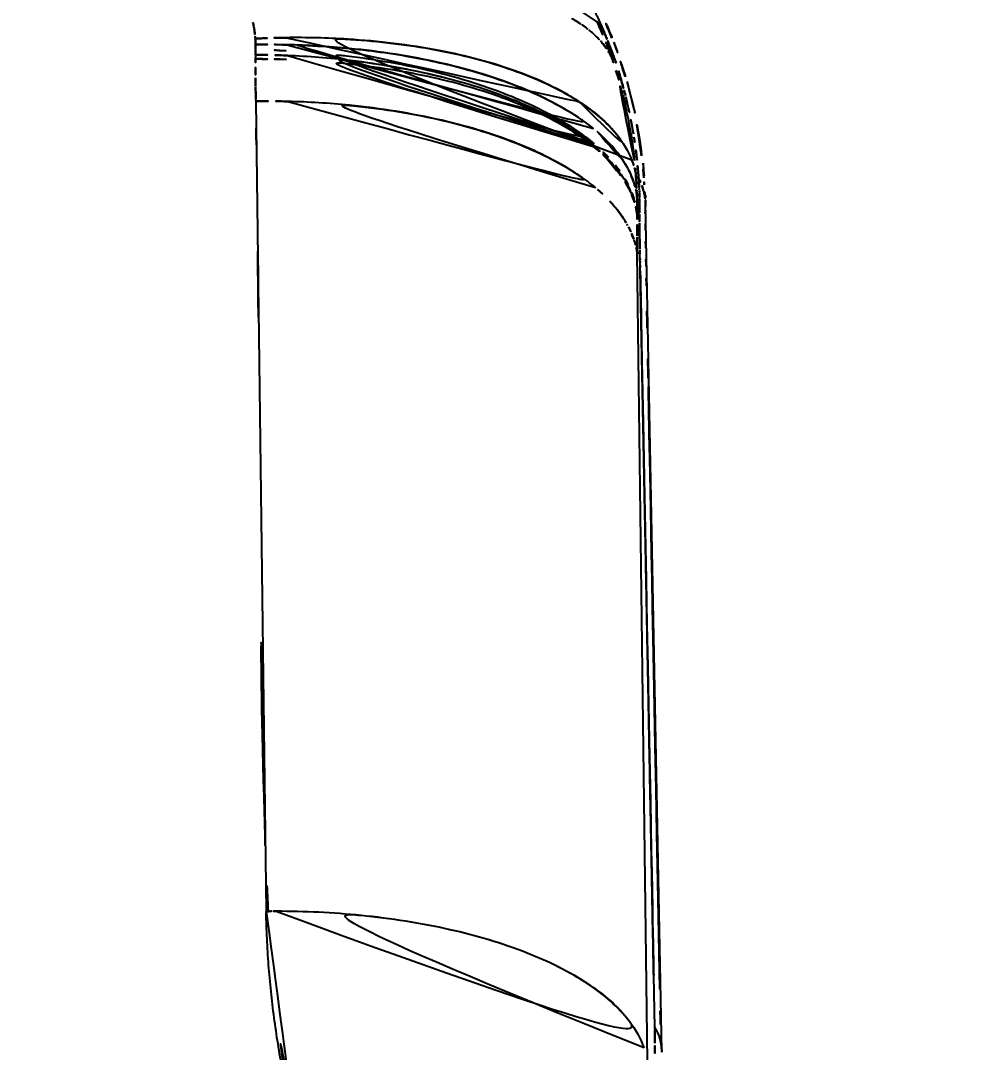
# Model space of a CAD drawing. Extents: x 16296660632 to 16296668616, y -37409619871 to -37409616241.
# Drawn here: x 16296666332.76 to 16296666352.99, y -37409617582.79 to -37409617561.21 of the extents above; entities that cross this region are included whole.
import ezdxf

# ---------------------------------------------------------------- set-up
doc = ezdxf.new("R2010")
doc.units = 0
doc.header["$LTSCALE"] = 10
doc.header["$MEASUREMENT"] = 0
doc.header["$PDMODE"] = 3
doc.header["$PDSIZE"] = -10
doc.layers.get('0').update_dxf_attribs({"linetype": 'CONTINUOUS'})
doc.layers.get('DEFPOINTS').update_dxf_attribs({"linetype": 'CONTINUOUS'})
doc.styles.get("Standard").update_dxf_attribs({"font": 'SYMBOL'})
doc.dimstyles.new('100hyun', dxfattribs={"dimtxt": 30, "dimasz": 20, "dimexe": 2, "dimexo": 10, "dimgap": 10, "dimtad": 1, "dimdec": 0, "dimrnd": 5, "dimtxsty": 'Standard', "dimcen": 2.5, "dimclrd": 5, "dimclre": 5, "dimadec": 0, "dimazin": 0, "dimtfac": 1, "dimtdec": 0, "dimtmove": 0, "dimatfit": 3, "dimfxl": 1.25, "dimlwd": 15, "dimlwe": 15, "dimarcsym": 0})

# ---------------------------------------------------------------- blocks, each defined once
blk = doc.blocks.new('*D15')
at = {"color": 5, "lineweight": 15, "transparency": 16777216}
for p, q in [((16296666322.53291, -37409617342.59803), (16296666754.99883, -37409617342.59803)), ((16296666752.99883, -37409617362.59803), (16296666752.99883, -37409618127.84608)), ((16296666742.99883, -37409618147.84608), (16296666750.99883, -37409618147.84608))]:
    blk.add_line(p, q, dxfattribs=at)
at = {"color": 5, "transparency": 16777216}
for points in [[(16296666749.6655, -37409617362.59803), (16296666756.33216, -37409617362.59803), (16296666752.99883, -37409617342.59803)], [(16296666749.6655, -37409618127.84608), (16296666756.33216, -37409618127.84608), (16296666752.99883, -37409618147.84608)]]:
    blk.add_solid(points, dxfattribs=at)
at = {"layer": 'DEFPOINTS', "color": 0, "transparency": 16777216}
for p in [(16296666312.53291, -37409617342.59803), (16296666752.99883, -37409618147.84608), (16296666752.99883, -37409618147.84608)]:
    blk.add_point(p, dxfattribs=at)
at = {"color": 0, "lineweight": 0, "transparency": 16777216, "insert": (16296666723.12759, -37409617745.22206), "char_height": 30, "attachment_point": 5, "rotation": 90}
blk.add_mtext('{\\f나눔고딕|b0|i0|c129|p50;805 이상}', dxfattribs=at)

msp = doc.modelspace()

# ---------------------------------------------------------------- linework, layer by layer
at = {"linetype": 'Continuous'}
for p, q in [((16296666337.675329, -37409617561.922569), (16296666337.675711, -37409617562.010658)), ((16296666337.68293, -37409617562.893677), (16296666337.8997, -37409617579.844719)), ((16296666345.686609, -37409617564.398987), (16296666345.633829, -37409617564.403412)), ((16296666345.659149, -37409617564.856697), (16296666345.712099, -37409617564.854446)), ((16296666346.179029, -37409617582.772987), (16296666345.84124, -37409617565.06395)), ((16296666345.711161, -37409617565.256958), (16296666345.66473, -37409617565.259583)), ((16296666345.666121, -37409617565.229607), (16296666345.711849, -37409617565.229263)), ((16296666345.721041, -37409617566.071709), (16296666345.666161, -37409617566.073807)), ((16296666345.881081, -37409617582.994118), (16296666345.666161, -37409617566.073807)), ((16296666346.03019, -37409617582.273323), (16296666345.721041, -37409617566.071709))]:
    msp.add_line(p, q, dxfattribs=at)
for points, start_tangent, end_tangent in [([(16296666344.89954, -37409617561.282898), (16296666344.89175, -37409617561.265556), (16296666344.8668, -37409617561.210632), (16296666344.839109, -37409617561.150703), (16296666344.808241, -37409617561.085083), (16296666344.77368, -37409617561.013039), (16296666344.734871, -37409617560.933853), (16296666344.69125, -37409617560.846947), (16296666344.642281, -37409617560.751801), (16296666344.587339, -37409617560.647942), (16296666344.525801, -37409617560.534981), (16296666344.45693, -37409617560.412514), (16296666344.379841, -37409617560.280006), (16296666344.29353, -37409617560.13694), (16296666344.197029, -37409617559.983063), (16296666344.0888, -37409617559.817482), (16296666343.968019, -37409617559.640671), (16296666343.833851, -37409617559.453201), (16296666343.68532, -37409617559.255653), (16296666343.521379, -37409617559.048653), (16296666343.340969, -37409617558.832977), (16296666343.142879, -37409617558.609497), (16296666342.92466, -37409617558.377937), (16296666342.68339, -37409617558.138107), (16296666342.41456, -37409617557.889076), (16296666342.11265, -37409617557.630089), (16296666341.771561, -37409617557.361366), (16296666341.38448, -37409617557.084244), (16296666340.944229, -37409617556.80143), (16296666340.44401, -37409617556.517731), (16296666339.87738, -37409617556.240013), (16296666339.24003, -37409617555.977814), (16296666338.523251, -37409617555.740921), (16296666337.720659, -37409617555.543442), (16296666336.827999, -37409617555.403778), (16296666335.84304, -37409617555.344353)], (-0.409077236, 0.912499762), (-0.999942904, 0.010685877)), ([(16296666344.432791, -37409617561.246208), (16296666344.08704, -37409617561.05938)], (-0.844241308, 0.535963257), (-0.909357099, 0.416016426)), ([(16296666345.136089, -37409617561.572647), (16296666344.79064, -37409617560.79509)], (-0.366543293, 0.930400996), (-0.444687092, 0.895685989)), ([(16296666337.62344, -37409617561.250397), (16296666337.635241, -37409617561.302513), (16296666337.641331, -37409617561.332626)], (0.23488911, -0.972022174), (0.19023723, -0.981738151)), ([(16296666337.639879, -37409617561.324493), (16296666337.62355, -37409617561.250366)], (-0.194311933, 0.980939791), (-0.235719767, 0.97182107)), ([(16296666337.641331, -37409617561.332626), (16296666337.65493, -37409617561.41198)], (0.19023723, -0.981738151), (0.147675021, -0.989035939)), ([(16296666337.654921, -37409617561.411987), (16296666337.654051, -37409617561.406113), (16296666337.639879, -37409617561.324493)], (-0.144287282, 0.989535841), (-0.194311933, 0.980939791)), ([(16296666337.65493, -37409617561.41198), (16296666337.65922, -37409617561.442352), (16296666337.67264, -37409617561.584396)], (0.147675021, -0.989035939), (0.056465525, -0.99840455)), ([(16296666344.431681, -37409617561.2453), (16296666344.55995, -37409617561.332138)], (0.844510238, -0.535539408), (0.810436639, -0.5858263)), ([(16296666344.55986, -37409617561.33226), (16296666344.432791, -37409617561.246208)], (-0.810533832, 0.585691819), (-0.844241308, 0.535963258)), ([(16296666344.55995, -37409617561.332138), (16296666344.71888, -37409617561.45787)], (0.810436639, -0.5858263), (0.755268427, -0.655415596)), ([(16296666344.718809, -37409617561.457947), (16296666344.55986, -37409617561.33226)], (-0.755438586, 0.655219462), (-0.810533832, 0.585691819)), ([(16296666344.817841, -37409617561.216049), (16296666345.12221, -37409617561.963623)], (0.414054018, -0.910252311), (0.339359053, -0.940656916)), ([(16296666344.882429, -37409617561.245049), (16296666345.166861, -37409617561.936592)], (0.414937718, -0.909849818), (0.344959579, -0.938617541)), ([(16296666345.03517, -37409617561.59993), (16296666345.02787, -37409617561.582069), (16296666345.00989, -37409617561.53849), (16296666344.99206, -37409617561.495842), (16296666344.97368, -37409617561.452454), (16296666344.954691, -37409617561.408211), (16296666344.93512, -37409617561.363213), (16296666344.9144, -37409617561.316193), (16296666344.89954, -37409617561.282898)], (-0.377329757, 0.926078968), (-0.409077236, 0.912499762)), ([(16296666345.03507, -37409617561.316818), (16296666345.10965, -37409617561.495628)], (0.393816702, -0.919188993), (0.375953555, -0.926638508)), ([(16296666337.66452, -37409617561.48925), (16296666337.654921, -37409617561.411987)], (-0.103462212, 0.994633385), (-0.144287282, 0.989535841)), ([(16296666337.67168, -37409617561.573807), (16296666337.66452, -37409617561.48925)], (-0.066592821, 0.997780234), (-0.103462212, 0.994633385)), ([(16296666337.67264, -37409617561.584396), (16296666338.317011, -37409617561.565331)], (0.998890594, 0.047091202), (0.999928937, 0.011921469)), ([(16296666337.67264, -37409617561.584396), (16296666337.674789, -37409617561.626266), (16296666337.676069, -37409617561.659477)], (0.058085658, -0.998311603), (0.03336457, -0.999443248)), ([(16296666337.67609, -37409617561.659477), (16296666337.67168, -37409617561.573807)], (-0.037497052, 0.999296738), (-0.066592821, 0.997780234)), ([(16296666338.310471, -37409617561.565407), (16296666337.67264, -37409617561.584396)], (-0.999924589, -0.012280729), (-0.998890594, -0.047091199)), ([(16296666338.317011, -37409617561.565331), (16296666339.60733, -37409617561.596916), (16296666341.517851, -37409617561.833328), (16296666343.18276, -37409617562.286148), (16296666344.44157, -37409617562.899147), (16296666344.47039, -37409617562.917892)], (0.999928937, 0.011921469), (0.836292206, -0.548284001)), ([(16296666345.55352, -37409617564.128906), (16296666345.23678, -37409617563.591278), (16296666344.334101, -37409617562.831459), (16296666342.97978, -37409617562.214256), (16296666341.3356, -37409617561.799599), (16296666339.55249, -37409617561.593628), (16296666338.310471, -37409617561.565407)], (-0.364442239, 0.931225995), (-0.999924589, -0.012280729)), ([(16296666344.71888, -37409617561.45787), (16296666344.81605, -37409617561.547821)], (0.755268427, -0.655415596), (0.710929835, -0.703262945)), ([(16296666344.816, -37409617561.547867), (16296666344.718809, -37409617561.457947)], (-0.711119954, 0.703070701), (-0.755438586, 0.655219462)), ([(16296666344.81605, -37409617561.547821), (16296666344.951229, -37409617561.697067)], (0.710929834, -0.703262945), (0.627437561, -0.778666878)), ([(16296666344.950251, -37409617561.695892), (16296666344.816, -37409617561.547867)], (-0.628314204, 0.777959678), (-0.711119955, 0.703070701)), ([(16296666345.12359, -37409617561.96312), (16296666344.811939, -37409617561.200417)], (-0.339431137, 0.940630907), (-0.416145144, 0.909298202)), ([(16296666345.16494, -37409617561.937286), (16296666345.16087, -37409617561.926163), (16296666345.15332, -37409617561.905403), (16296666345.1443, -37409617561.880791), (16296666345.13368, -37409617561.85215), (16296666345.12137, -37409617561.819351), (16296666345.1073, -37409617561.782372), (16296666345.09095, -37409617561.739983), (16296666345.07188, -37409617561.691368), (16296666345.05064, -37409617561.63813), (16296666345.03517, -37409617561.59993)], (-0.337642014, 0.941274599), (-0.377329757, 0.926078968)), ([(16296666345.10965, -37409617561.495628), (16296666345.17502, -37409617561.660973)], (0.375953555, -0.926638508), (0.359426135, -0.933173539)), ([(16296666337.675329, -37409617561.922569), (16296666337.677629, -37409617561.710716)], (0.045348871, 0.998971211), (-0.022319639, 0.999750886)), ([(16296666337.677259, -37409617561.817291), (16296666337.67664, -37409617561.852341), (16296666337.67602, -37409617561.887444), (16296666337.675329, -37409617561.922562)], (-0.017631991, -0.999844544), (-0.020799562, -0.999783666)), ([(16296666337.676189, -37409617561.663017), (16296666337.676359, -37409617561.668373), (16296666337.67737, -37409617561.710732)], (0.032222718, -0.999480713), (0.01706843, -0.999854324)), ([(16296666337.677629, -37409617561.710716), (16296666337.67609, -37409617561.659477)], (-0.022319639, 0.999750886), (-0.037497051, 0.999296738)), ([(16296666337.67733, -37409617561.710732), (16296666337.67766, -37409617561.737381), (16296666337.67775, -37409617561.764023), (16296666337.677679, -37409617561.777344), (16296666337.677549, -37409617561.790657), (16296666337.67737, -37409617561.803978), (16296666337.677151, -37409617561.817299)], (0.017065826, -0.999854368), (-0.017446557, -0.999847797)), ([(16296666337.67737, -37409617561.710732), (16296666338.329479, -37409617561.713257)], (0.999904355, 0.013830409), (0.999764087, -0.021720275)), ([(16296666338.316191, -37409617561.837509), (16296666337.677259, -37409617561.817291)], (-0.998795577, 0.04906522), (-0.999897874, 0.01429131)), ([(16296666338.32361, -37409617561.713181), (16296666337.67737, -37409617561.710732)], (-0.999769142, 0.021486332), (-0.999904355, -0.013830449)), ([(16296666338.329479, -37409617561.713257), (16296666339.63522, -37409617561.78965), (16296666341.567101, -37409617562.096687), (16296666343.247061, -37409617562.617264), (16296666344.506981, -37409617563.286903), (16296666344.82345, -37409617563.529053)], (0.999764087, -0.021720275), (0.76327898, -0.646069035)), ([(16296666344.751511, -37409617563.471024), (16296666344.060419, -37409617563.007004), (16296666343.145451, -37409617562.576477), (16296666342.07052, -37409617562.22258), (16296666340.82683, -37409617561.948647), (16296666339.3855, -37409617561.767487), (16296666338.57201, -37409617561.720222), (16296666338.329479, -37409617561.71331)], (-0.776070984, 0.630645564), (-0.999762141, 0.021809651)), ([(16296666344.951229, -37409617561.697067), (16296666345.1236, -37409617561.963112)], (0.627437561, -0.778666878), (0.447384671, -0.894341633)), ([(16296666345.12359, -37409617561.96312), (16296666344.950251, -37409617561.695892)], (-0.447277071, 0.89439545), (-0.628314204, 0.777959678)), ([(16296666345.17502, -37409617561.660973), (16296666345.37352, -37409617562.226334)], (0.359426135, -0.933173539), (0.302789109, -0.953057582)), ([(16296666345.413521, -37409617562.376373), (16296666345.136089, -37409617561.572647)], (-0.285325448, 0.958430691), (-0.366543293, 0.930400996)), ([(16296666337.675329, -37409617561.922562), (16296666338.344339, -37409617561.938461)], (0.999985128, -0.00545385), (0.999109573, -0.04219077)), ([(16296666337.67593, -37409617562.010658), (16296666337.675329, -37409617561.922569)], (-0.006516167, 0.99997877), (-0.007190497, 0.999974148)), ([(16296666337.675711, -37409617562.010658), (16296666338.33835, -37409617562.020218)], (0.999993704, 0.003548596), (0.999470197, -0.032547265)), ([(16296666337.675711, -37409617562.010658), (16296666337.67671, -37409617562.207542)], (0.004379622, -0.999990409), (0.005833845, -0.999982983)), ([(16296666338.32407, -37409617562.019768), (16296666337.675711, -37409617562.010658)], (-0.999494939, 0.031778401), (-0.999993704, -0.003548596)), ([(16296666338.344509, -37409617561.938271), (16296666337.675329, -37409617561.922569)], (-0.999132725, 0.041638907), (-0.999985287, 0.005424464)), ([(16296666338.344339, -37409617561.938461), (16296666339.66489, -37409617562.043716), (16296666341.53285, -37409617562.378059), (16296666343.158501, -37409617562.903488), (16296666344.437851, -37409617563.585777), (16296666344.77354, -37409617563.840912)], (0.999109573, -0.04219077), (0.765785797, -0.643095727)), ([(16296666344.76676, -37409617563.787216), (16296666344.41301, -37409617563.518829), (16296666343.053129, -37409617562.798477), (16296666341.38846, -37409617562.268097), (16296666339.581921, -37409617561.944748), (16296666338.316191, -37409617561.837509)], (-0.765200901, 0.643791567), (-0.998795577, 0.04906522)), ([(16296666344.764009, -37409617563.852371), (16296666344.411619, -37409617563.591568), (16296666343.05578, -37409617562.897324), (16296666341.39591, -37409617562.397179), (16296666339.5863, -37409617562.104713), (16296666338.32407, -37409617562.019768)], (-0.772455707, 0.635068642), (-0.999494939, 0.031778401)), ([(16296666344.772209, -37409617563.833344), (16296666344.436041, -37409617563.578873), (16296666343.156361, -37409617562.896507), (16296666341.53199, -37409617562.373611), (16296666339.66501, -37409617562.042282), (16296666338.344509, -37409617561.938271)], (-0.766876326, 0.641794905), (-0.999132725, 0.041638907)), ([(16296666345.12221, -37409617561.963623), (16296666345.13195, -37409617561.976013), (16296666345.13995, -37409617561.984901), (16296666345.15205, -37409617561.995209), (16296666345.16408, -37409617561.999611), (16296666345.17561, -37409617561.995193), (16296666345.186661, -37409617562.001358), (16296666345.18465, -37409617561.989128)], (0.600421607, -0.799683621), (-0.383174152, 0.923676117)), ([(16296666345.13792, -37409617562.004768), (16296666345.12359, -37409617561.96312)], (-0.322896871, 0.946434155), (-0.327919482, 0.944705676)), ([(16296666345.13534, -37409617561.988083), (16296666345.220461, -37409617562.249321)], (0.32288547, -0.946438045), (0.296654364, -0.954984915)), ([(16296666345.18182, -37409617561.990677), (16296666345.17157, -37409617561.999077), (16296666345.15616, -37409617562.002007), (16296666345.13534, -37409617561.988083)], (-0.613581706, -0.789631237), (-0.725597898, 0.688118951)), ([(16296666345.184179, -37409617561.987984), (16296666345.177191, -37409617561.971893), (16296666345.167049, -37409617561.943359), (16296666345.16494, -37409617561.937286)], (-0.3880104, 0.921654995), (-0.337642014, 0.941274599)), ([(16296666345.166861, -37409617561.936592), (16296666345.18593, -37409617561.988953)], (0.344959579, -0.938617541), (0.339580337, -0.940577054)), ([(16296666345.18593, -37409617561.988953), (16296666345.273069, -37409617562.257736)], (0.32162948, -0.946865607), (0.295087099, -0.955470358)), ([(16296666337.677679, -37409617562.300278), (16296666337.67593, -37409617562.010658)], (-0.006072263, 0.999981564), (-0.006516167, 0.99997877)), ([(16296666337.67671, -37409617562.207542), (16296666337.67733, -37409617562.305847)], (0.005833845, -0.999982983), (0.006650219, -0.999977887)), ([(16296666345.220461, -37409617562.249321), (16296666345.36865, -37409617562.777634)], (0.296654364, -0.954984915), (0.243147265, -0.969989385)), ([(16296666345.60828, -37409617564.132683), (16296666345.530029, -37409617563.576721), (16296666345.355459, -37409617562.74472), (16296666345.13792, -37409617562.004768)], (-0.109915064, 0.993940984), (-0.32289687, 0.946434156)), ([(16296666345.346081, -37409617562.506248), (16296666345.184219, -37409617561.986923)], (-0.271543622, 0.962426133), (-0.323285872, 0.94630135)), ([(16296666345.273069, -37409617562.257736), (16296666345.346331, -37409617562.50618)], (0.295087099, -0.955470358), (0.270540207, -0.962708677)), ([(16296666345.37352, -37409617562.226334), (16296666345.394871, -37409617562.294357)], (0.302789109, -0.953057583), (0.295955453, -0.955201743)), ([(16296666337.67733, -37409617562.305847), (16296666337.67802, -37409617562.40406)], (0.006650219, -0.999977887), (0.007525892, -0.99997168)), ([(16296666337.67802, -37409617562.40406), (16296666337.67968, -37409617562.600212)], (0.007525892, -0.99997168), (0.009454346, -0.999955307)), ([(16296666337.679701, -37409617562.589104), (16296666337.677679, -37409617562.300278)], (-0.008337586, 0.999965242), (-0.006072263, 0.999981564)), ([(16296666345.394871, -37409617562.294357), (16296666345.45171, -37409617562.48452)], (0.295955454, -0.955201743), (0.276828414, -0.960919367)), ([(16296666345.45171, -37409617562.48452), (16296666345.786329, -37409617564.19297)], (0.276828414, -0.960919367), (0.106426934, -0.994320526)), ([(16296666337.68075, -37409617562.703934), (16296666337.67923, -37409617562.529938)], (-0.009989505, 0.999950104), (-0.00765328, 0.999970713)), ([(16296666337.67968, -37409617562.600212), (16296666337.68066, -37409617562.698128)], (0.009454346, -0.999955307), (0.010506684, -0.999944803)), ([(16296666337.682461, -37409617562.855621), (16296666337.68166, -37409617562.789047), (16296666337.67923, -37409617562.529938)], (-0.01218737, 0.999925731), (-0.00765328, 0.999970713)), ([(16296666337.68165, -37409617562.787941), (16296666337.679701, -37409617562.589104)], (-0.011468755, 0.999934232), (-0.008337586, 0.999965242)), ([(16296666337.68066, -37409617562.698128), (16296666337.68174, -37409617562.795952)], (0.010506684, -0.999944803), (0.011617529, -0.999932514)), ([(16296666345.346331, -37409617562.50618), (16296666345.42531, -37409617562.804649)], (0.270540207, -0.962708677), (0.240992942, -0.970526868)), ([(16296666345.417839, -37409617562.774857), (16296666345.346081, -37409617562.506248)], (-0.244547219, 0.969637385), (-0.271543622, 0.962426133)), ([(16296666337.68174, -37409617562.795952), (16296666337.68293, -37409617562.893677)], (0.011617528, -0.999932514), (0.012786702, -0.999918247)), ([(16296666337.68292, -37409617562.893677), (16296666337.682461, -37409617562.855621)], (-0.01226071, 0.999924835), (-0.012187371, 0.999925731)), ([(16296666337.68293, -37409617562.893677), (16296666338.35729, -37409617562.89904)], (0.999946326, 0.010360703), (0.99965118, -0.026410587)), ([(16296666338.35729, -37409617562.899017), (16296666337.68293, -37409617562.893677)], (-0.999651949, 0.02638146), (-0.999946326, -0.010360702)), ([(16296666338.35729, -37409617562.89904), (16296666339.643049, -37409617562.979599), (16296666341.577, -37409617563.294098), (16296666343.25839, -37409617563.821793), (16296666344.51829, -37409617564.497353), (16296666344.8344, -37409617564.741081)], (0.99965118, -0.026410587), (0.760876531, -0.648896682)), ([(16296666344.79318, -37409617564.706047), (16296666344.472469, -37409617564.465393), (16296666343.234119, -37409617563.811813), (16296666341.62076, -37409617563.304337), (16296666339.735279, -37409617562.989052), (16296666338.35729, -37409617562.899017)], (-0.770060926, 0.637970353), (-0.999651949, 0.026381461)), ([(16296666344.47039, -37409617562.917892), (16296666345.253571, -37409617563.612267), (16296666345.553579, -37409617564.128883)], (0.836292206, -0.548284001), (0.364047971, -0.931380199)), ([(16296666345.36865, -37409617562.777634), (16296666345.535259, -37409617563.584618)], (0.243147265, -0.969989385), (0.160902106, -0.98697037)), ([(16296666345.42531, -37409617562.804649), (16296666345.596279, -37409617563.645172)], (0.240992942, -0.970526868), (0.157114848, -0.987580338)), ([(16296666345.75745, -37409617564.036568), (16296666345.413521, -37409617562.376373)], (-0.119670889, 0.992813617), (-0.285325448, 0.958430691)), ([(16296666345.58569, -37409617563.579826), (16296666345.425301, -37409617562.804649)], (-0.163330105, 0.986571476), (-0.241542677, 0.970390197)), ([(16296666337.694731, -37409617563.803917), (16296666337.68292, -37409617562.893677)], (-0.013536306, 0.99990838), (-0.012260709, 0.999924835)), ([(16296666344.82345, -37409617563.529053), (16296666345.30505, -37409617564.040573), (16296666345.47117, -37409617564.306343)], (0.76327898, -0.646069035), (0.468568991, -0.883426908)), ([(16296666345.289089, -37409617564.018913), (16296666344.82254, -37409617563.530113)], (-0.5992128, 0.800589795), (-0.761152251, 0.648573242)), ([(16296666345.535259, -37409617563.584618), (16296666345.633881, -37409617564.403397)], (0.160902106, -0.98697037), (0.078321249, -0.996928173)), ([(16296666345.596279, -37409617563.645172), (16296666345.637381, -37409617563.930031)], (0.157114848, -0.987580338), (0.128472298, -0.991713098)), ([(16296666345.66046, -37409617564.124382), (16296666345.58569, -37409617563.579826)], (-0.108750072, 0.994069123), (-0.163330105, 0.986571476)), ([(16296666344.76372, -37409617563.85273), (16296666345.0271, -37409617564.093033)], (0.771427159, -0.636317639), (0.701624046, -0.71254733)), ([(16296666344.77354, -37409617563.840912), (16296666345.054489, -37409617564.103271)], (0.765785797, -0.643095727), (0.691106395, -0.722753036)), ([(16296666345.062941, -37409617564.128723), (16296666344.764009, -37409617563.852371)], (-0.689861519, 0.723941354), (-0.772455707, 0.635068642)), ([(16296666345.064079, -37409617564.067734), (16296666344.76676, -37409617563.787216)], (-0.683501272, 0.729949321), (-0.765200901, 0.643791567)), ([(16296666345.057631, -37409617564.100273), (16296666344.772209, -37409617563.833344)], (-0.688217967, 0.725503983), (-0.766876326, 0.641794905)), ([(16296666345.637381, -37409617563.930031), (16296666345.67975, -37409617564.316277)], (0.128472298, -0.991713098), (0.089541551, -0.995983088)), ([(16296666345.0271, -37409617564.093033), (16296666345.26898, -37409617564.371597), (16296666345.45616, -37409617564.656967)], (0.701624046, -0.71254733), (0.485467423, -0.874254757)), ([(16296666345.07123, -37409617564.120911), (16296666345.287901, -37409617564.378677)], (0.685525424, -0.728048688), (0.597247145, -0.80205726)), ([(16296666345.289209, -37409617564.377708), (16296666345.057631, -37409617564.100273)], (-0.587873063, 0.808953189), (-0.688217967, 0.725503983)), ([(16296666345.298519, -37409617564.411087), (16296666345.062941, -37409617564.128723)], (-0.585505479, 0.810668449), (-0.689861519, 0.723941354)), ([(16296666345.299391, -37409617564.354073), (16296666345.064079, -37409617564.067734)], (-0.58058314, 0.814200968), (-0.683501272, 0.729949321)), ([(16296666345.46715, -37409617564.295898), (16296666345.36352, -37409617564.124107), (16296666345.289089, -37409617564.018913)], (-0.475056642, 0.879955219), (-0.5992128, 0.800589795)), ([(16296666345.55402, -37409617564.130013), (16296666345.633881, -37409617564.403397)], (0.363394291, -0.931635438), (0.190006557, -0.981782821)), ([(16296666345.633881, -37409617564.403397), (16296666345.55352, -37409617564.128906)], (-0.19000654, 0.981782825), (-0.364442239, 0.931225995)), ([(16296666345.633881, -37409617564.403397), (16296666345.60828, -37409617564.132683)], (-0.077904355, 0.996960837), (-0.109915064, 0.993940984)), ([(16296666345.67959, -37409617564.316292), (16296666345.66046, -37409617564.124382)], (-0.089682574, 0.995970399), (-0.108750072, 0.994069123)), ([(16296666345.80229, -37409617564.496971), (16296666345.75745, -37409617564.036568)], (-0.074144148, 0.997247535), (-0.119670889, 0.992813617)), ([(16296666345.786329, -37409617564.19297), (16296666345.83536, -37409617564.862953)], (0.106426934, -0.994320526), (0.039353084, -0.999225367)), ([(16296666345.289961, -37409617564.381447), (16296666345.34795, -37409617564.462646)], (0.596236076, -0.802809156), (0.565530561, -0.82472734)), ([(16296666345.34824, -37409617564.462517), (16296666345.289209, -37409617564.377708)], (-0.554063702, 0.832474272), (-0.587873063, 0.808953189)), ([(16296666345.475071, -37409617564.640244), (16296666345.299391, -37409617564.354073)], (-0.459484038, 0.888186027), (-0.58058314, 0.814200968)), ([(16296666345.47117, -37409617564.306343), (16296666345.589899, -37409617564.577873)], (0.468568991, -0.883426908), (0.325837367, -0.945425835)), ([(16296666345.589991, -37409617564.575401), (16296666345.55076, -37409617564.47139), (16296666345.46715, -37409617564.295898)], (-0.322922873, 0.946425284), (-0.475056642, 0.879955219)), ([(16296666345.633829, -37409617564.403412), (16296666345.644341, -37409617564.55368), (16296666345.65279, -37409617564.704781), (16296666345.655149, -37409617564.755333)], (0.076780681, -0.997048006), (0.044164311, -0.999024281)), ([(16296666345.637609, -37409617564.453461), (16296666345.633881, -37409617564.403397)], (-0.07191745, 0.997410588), (-0.076498425, 0.997069702)), ([(16296666345.67975, -37409617564.316277), (16296666345.686831, -37409617564.398903)], (0.089541552, -0.995983087), (0.08119118, -0.996698546)), ([(16296666345.686689, -37409617564.398987), (16296666345.67959, -37409617564.316292)], (-0.08148705, 0.996674401), (-0.089682574, 0.995970399)), ([(16296666345.686831, -37409617564.398903), (16296666345.69492, -37409617564.505333)], (0.081191181, -0.996698546), (0.070417781, -0.997517587)), ([(16296666345.69488, -37409617564.505333), (16296666345.69223, -37409617564.469856), (16296666345.68948, -37409617564.43441), (16296666345.686609, -37409617564.398987)], (-0.07288429, 0.997340403), (-0.082077435, 0.996625955)), ([(16296666345.34795, -37409617564.462646), (16296666345.46781, -37409617564.656616)], (0.565530561, -0.824727339), (0.481977255, -0.876183728)), ([(16296666345.47331, -37409617564.692436), (16296666345.298519, -37409617564.411087)], (-0.463744813, 0.885968819), (-0.585505478, 0.810668449)), ([(16296666345.467051, -37409617564.661667), (16296666345.34824, -37409617564.462517)], (-0.467483156, 0.884001979), (-0.554063702, 0.832474273)), ([(16296666345.45616, -37409617564.656967), (16296666345.49439, -37409617564.72908)], (0.485467423, -0.874254757), (0.450941037, -0.892553741)), ([(16296666345.46781, -37409617564.656616), (16296666345.59247, -37409617564.932068)], (0.481977255, -0.876183728), (0.333615274, -0.942709313)), ([(16296666345.589899, -37409617564.577873), (16296666345.65921, -37409617564.856689)], (0.325837367, -0.945425835), (0.149431967, -0.98877201)), ([(16296666345.641109, -37409617564.503571), (16296666345.637609, -37409617564.453461)], (-0.06732699, 0.997730964), (-0.07191745, 0.997410588)), ([(16296666345.652809, -37409617564.704613), (16296666345.644369, -37409617564.553726), (16296666345.641109, -37409617564.503571)], (-0.04892783, 0.998802317), (-0.06732699, 0.997730964)), ([(16296666345.69492, -37409617564.505333), (16296666345.782761, -37409617564.717216)], (0.454393072, -0.890801289), (0.304857473, -0.952397985)), ([(16296666345.69492, -37409617564.505333), (16296666345.699789, -37409617564.57618)], (0.073433574, -0.99730011), (0.063535141, -0.997979602)), ([(16296666345.69972, -37409617564.576187), (16296666345.69488, -37409617564.505333)], (-0.063420593, 0.997986888), (-0.072951907, 0.99733546)), ([(16296666345.699789, -37409617564.57618), (16296666345.704929, -37409617564.665863)], (0.063535142, -0.997979602), (0.051098853, -0.9986936)), ([(16296666345.706619, -37409617564.701599), (16296666345.702579, -37409617564.623497), (16296666345.69972, -37409617564.576187)], (-0.046379003, 0.998923915), (-0.063420593, 0.997986888)), ([(16296666345.73316, -37409617564.58609), (16296666345.69492, -37409617564.505333)], (-0.400318873, 0.916375905), (-0.454614635, 0.890688236)), ([(16296666345.782761, -37409617564.717216), (16296666345.73316, -37409617564.58609)], (-0.304733566, 0.952437638), (-0.400318873, 0.916375905)), ([(16296666345.812059, -37409617564.642647), (16296666345.80229, -37409617564.496971)], (-0.05971609, 0.998215402), (-0.074144147, 0.997247535)), ([(16296666344.8344, -37409617564.741081), (16296666345.10018, -37409617564.994133)], (0.760876531, -0.648896682), (0.68207631, -0.731281004)), ([(16296666345.268169, -37409617565.192657), (16296666344.79318, -37409617564.706047)], (-0.607577467, 0.794260424), (-0.770060926, 0.637970353)), ([(16296666345.49251, -37409617564.730042), (16296666345.47331, -37409617564.692436)], (-0.445743464, 0.895160748), (-0.463744814, 0.885968819)), ([(16296666345.49439, -37409617564.72908), (16296666345.588011, -37409617564.947029)], (0.450941037, -0.892553741), (0.333318644, -0.942814235)), ([(16296666345.591721, -37409617564.949722), (16296666345.467051, -37409617564.661667)], (-0.319308303, 0.947650889), (-0.467483156, 0.884001979)), ([(16296666345.5956, -37409617564.924873), (16296666345.475071, -37409617564.640244)], (-0.312973394, 0.949761894), (-0.459484038, 0.888186027)), ([(16296666345.580879, -37409617564.936234), (16296666345.49251, -37409617564.730042)], (-0.338140483, 0.941095645), (-0.445743463, 0.895160748)), ([(16296666345.65921, -37409617564.856689), (16296666345.589991, -37409617564.575401)], (-0.149423933, 0.988773224), (-0.322922873, 0.946425284)), ([(16296666345.655149, -37409617564.755333), (16296666345.65727, -37409617564.805969)], (0.044164311, -0.999024281), (0.039473183, -0.99922063)), ([(16296666345.65921, -37409617564.856689), (16296666345.652809, -37409617564.704613)], (-0.035193982, 0.9993805), (-0.04892783, 0.998802317)), ([(16296666345.65727, -37409617564.805969), (16296666345.659149, -37409617564.856697)], (0.039473183, -0.99922063), (0.034774426, -0.999395187)), ([(16296666345.659161, -37409617564.856689), (16296666345.662939, -37409617564.98175), (16296666345.66456, -37409617565.05954)], (0.036029307, -0.999350734), (0.017126779, -0.999853326)), ([(16296666345.704929, -37409617564.665863), (16296666345.709249, -37409617564.762917)], (0.051098854, -0.9986936), (0.037747462, -0.999287311)), ([(16296666345.70874, -37409617564.750717), (16296666345.708309, -37409617564.74028), (16296666345.706619, -37409617564.701599)], (-0.039609929, 0.999215219), (-0.046379004, 0.998923915)), ([(16296666345.709249, -37409617564.762917), (16296666345.711969, -37409617564.848198)], (0.037747462, -0.999287311), (0.026153088, -0.99965795)), ([(16296666345.712099, -37409617564.854446), (16296666345.70874, -37409617564.750717)], (-0.025088, 0.999685247), (-0.039609929, 0.999215219)), ([(16296666345.711969, -37409617564.848198), (16296666345.714451, -37409617565.008636)], (0.026153088, -0.999657949), (0.004817113, -0.999988398)), ([(16296666345.782761, -37409617564.717216), (16296666345.79237, -37409617564.748619)], (0.304857472, -0.952397985), (0.280498608, -0.959854432)), ([(16296666345.79237, -37409617564.748619), (16296666345.782761, -37409617564.717216)], (-0.280367326, 0.959892787), (-0.304733565, 0.952437638)), ([(16296666345.79237, -37409617564.748619), (16296666345.813391, -37409617564.830704)], (0.28049861, -0.959854432), (0.215064198, -0.976599913)), ([(16296666345.81332, -37409617564.830406), (16296666345.79237, -37409617564.748619)], (-0.215226734, 0.976564106), (-0.280367325, 0.959892787)), ([(16296666345.813391, -37409617564.830704), (16296666345.824381, -37409617564.88678)], (0.215064198, -0.976599913), (0.169155845, -0.985589316)), ([(16296666345.82338, -37409617564.877991), (16296666345.812059, -37409617564.642647)], (-0.036361794, 0.999338691), (-0.059716089, 0.998215402)), ([(16296666345.82423, -37409617564.885986), (16296666345.813379, -37409617564.830704)], (-0.169824508, 0.985474321), (-0.214988811, 0.976616512)), ([(16296666345.83536, -37409617564.862953), (16296666345.839199, -37409617564.97728)], (0.039353085, -0.999225367), (0.027826476, -0.999612769)), ([(16296666337.740801, -37409617567.419182), (16296666337.694731, -37409617563.803917)], (-0.009533009, 0.99995456), (-0.013536306, 0.99990838)), ([(16296666345.10018, -37409617564.994133), (16296666345.26314, -37409617565.185738)], (0.68207631, -0.731281004), (0.610726392, -0.791841697)), ([(16296666345.588011, -37409617564.947029), (16296666345.63718, -37409617565.114021)], (0.333318644, -0.942814235), (0.228640235, -0.973510988)), ([(16296666345.59247, -37409617564.932068), (16296666345.644489, -37409617565.113152)], (0.333615274, -0.942709313), (0.21466882, -0.976686899)), ([(16296666345.658831, -37409617565.241371), (16296666345.594151, -37409617564.974533)], (-0.148214813, 0.988955191), (-0.316375445, 0.948634059)), ([(16296666345.66114, -37409617565.241028), (16296666345.591721, -37409617564.949722)], (-0.136601766, 0.990626043), (-0.319308303, 0.947650889)), ([(16296666345.66176, -37409617565.206963), (16296666345.5956, -37409617564.924873)], (-0.136519972, 0.990637319), (-0.312973394, 0.949761894)), ([(16296666345.664511, -37409617565.05954), (16296666345.663059, -37409617564.98558), (16296666345.65921, -37409617564.856689)], (-0.016543911, 0.99986314), (-0.035677466, 0.999363357)), ([(16296666345.66456, -37409617565.05954), (16296666345.665251, -37409617565.106056), (16296666345.66593, -37409617565.177856)], (0.017126778, -0.999853326), (0.006112562, -0.999981318)), ([(16296666345.666019, -37409617565.177856), (16296666345.66527, -37409617565.110039), (16296666345.664511, -37409617565.05954)], (-0.00672613, 0.999977379), (-0.016543911, 0.99986314)), ([(16296666345.711849, -37409617565.229263), (16296666345.714149, -37409617565.106049), (16296666345.714411, -37409617565.070259)], (0.027432411, 0.999623661), (0.004837474, 0.999988299)), ([(16296666345.714439, -37409617565.008636), (16296666345.71427, -37409617564.980881), (16296666345.712111, -37409617564.854446)], (-0.003960515, 0.999992157), (-0.026085492, 0.999659716)), ([(16296666345.714491, -37409617565.070259), (16296666345.713249, -37409617565.178177)], (-0.003523699, -0.999993792), (-0.019870909, -0.999802554)), ([(16296666345.714411, -37409617565.070259), (16296666345.714439, -37409617565.008636)], (0.004837474, 0.999988299), (-0.003960515, 0.999992157)), ([(16296666345.714451, -37409617565.008636), (16296666345.714479, -37409617565.016411), (16296666345.714491, -37409617565.070259)], (0.004817114, -0.999988398), (-0.003523699, -0.999993792)), ([(16296666345.824381, -37409617564.88678), (16296666345.837839, -37409617564.994423)], (0.169155846, -0.985589316), (0.078086693, -0.996946572)), ([(16296666345.82848, -37409617564.912361), (16296666345.82423, -37409617564.885986)], (-0.147930715, 0.988997727), (-0.169824508, 0.98547432)), ([(16296666345.83758, -37409617564.991173), (16296666345.82848, -37409617564.912361)], (-0.081108796, 0.996705254), (-0.147930713, 0.988997727)), ([(16296666345.841209, -37409617565.06395), (16296666345.837851, -37409617564.994507), (16296666345.83758, -37409617564.991173)], (-0.018743292, 0.999824329), (-0.081108795, 0.996705254)), ([(16296666345.837839, -37409617564.994423), (16296666345.84111, -37409617565.061523)], (0.078086694, -0.996946572), (0.018809801, -0.99982308)), ([(16296666345.839199, -37409617564.97728), (16296666345.84119, -37409617565.061523)], (0.027826476, -0.999612769), (0.019314425, -0.999813459)), ([(16296666345.84111, -37409617565.061523), (16296666345.83906, -37409617565.151588)], (0.018809802, -0.99982308), (-0.065348985, -0.997862471)), ([(16296666345.26314, -37409617565.185738), (16296666345.28256, -37409617565.211258)], (0.610726393, -0.791841697), (0.600571231, -0.799571258)), ([(16296666345.290331, -37409617565.222069), (16296666345.268169, -37409617565.192657)], (-0.595935793, 0.803032086), (-0.607577467, 0.794260424)), ([(16296666345.28256, -37409617565.211258), (16296666345.31481, -37409617565.255188), (16296666345.48012, -37409617565.521973)], (0.600571232, -0.799571257), (0.465090074, -0.885263364)), ([(16296666345.4328, -37409617565.437187), (16296666345.290331, -37409617565.222069)], (-0.504907688, 0.863173347), (-0.595935793, 0.803032086)), ([(16296666345.63718, -37409617565.114021), (16296666345.66114, -37409617565.241028)], (0.228640235, -0.973510988), (0.140571127, -0.990070582)), ([(16296666345.644489, -37409617565.113152), (16296666345.66176, -37409617565.206963)], (0.21466882, -0.976686899), (0.146472473, -0.989214746)), ([(16296666345.661221, -37409617565.259781), (16296666345.662319, -37409617565.533669)], (0.002978014, -0.999995566), (0.005055416, -0.999987221)), ([(16296666345.66161, -37409617565.348053), (16296666345.661209, -37409617565.257896)], (-0.004346637, 0.999990553), (-0.004379622, 0.999990409)), ([(16296666345.66144, -37409617565.223991), (16296666345.66268, -37409617565.250366), (16296666345.663219, -37409617565.258087)], (0.029660053, -0.999560044), (0.074363266, -0.997231219)), ([(16296666345.665859, -37409617565.257889), (16296666345.666019, -37409617565.177856)], (0.012624134, 0.999920312), (-0.00672613, 0.999977379)), ([(16296666345.66593, -37409617565.177856), (16296666345.666121, -37409617565.229607)], (0.006112563, -0.999981318), (0.001296282, -0.99999916)), ([(16296666345.71117, -37409617565.256897), (16296666345.71221, -37409617565.400757), (16296666345.712589, -37409617565.446892)], (0.00640825, -0.999979467), (0.008676644, -0.999962357)), ([(16296666345.7118, -37409617565.34819), (16296666345.711161, -37409617565.256958)], (-0.007635086, 0.999970852), (-0.006363246, 0.999979754)), ([(16296666345.713249, -37409617565.178177), (16296666345.71117, -37409617565.256897)], (-0.019870909, -0.999802554), (-0.033204875, -0.999448566)), ([(16296666345.831141, -37409617565.241653), (16296666345.841209, -37409617565.06395)], (0.131372027, 0.991333138), (-0.018743292, 0.999824329)), ([(16296666345.463461, -37409617565.491364), (16296666345.4328, -37409617565.437187)], (-0.480026174, 0.877254166), (-0.504907688, 0.863173347)), ([(16296666345.48012, -37409617565.521973), (16296666345.593821, -37409617565.782417)], (0.465090074, -0.885263364), (0.328816913, -0.944393688)), ([(16296666345.663361, -37409617565.70919), (16296666345.66242, -37409617565.528419), (16296666345.66161, -37409617565.348053)], (-0.005789551, 0.99998324), (-0.004346637, 0.999990553)), ([(16296666345.71549, -37409617565.711273), (16296666345.713421, -37409617565.530113), (16296666345.7118, -37409617565.34819)], (-0.012693929, 0.999919429), (-0.007635086, 0.999970852)), ([(16296666345.712589, -37409617565.446892), (16296666345.713421, -37409617565.536247), (16296666345.71386, -37409617565.579376)], (0.008676644, -0.999962357), (0.010524282, -0.999944618)), ([(16296666345.837049, -37409617565.598427), (16296666345.831141, -37409617565.241653)], (-0.016853188, 0.999857975), (-0.016255293, 0.999867874)), ([(16296666345.59376, -37409617565.782448), (16296666345.463461, -37409617565.491364)], (-0.329208892, 0.944257118), (-0.480026175, 0.877254166)), ([(16296666345.662319, -37409617565.533669), (16296666345.663719, -37409617565.768547)], (0.005055416, -0.999987221), (0.006831025, -0.999976668)), ([(16296666345.663719, -37409617565.768547), (16296666345.663361, -37409617565.70919)], (-0.006285068, 0.999980249), (-0.005789551, 0.99998324)), ([(16296666345.71386, -37409617565.579376), (16296666345.714319, -37409617565.621483)], (0.010524284, -0.999944618), (0.011149906, -0.999937838)), ([(16296666345.714319, -37409617565.621483), (16296666345.71479, -37409617565.662399), (16296666345.716261, -37409617565.778107), (16296666345.717449, -37409617565.861481), (16296666345.718599, -37409617565.933853), (16296666345.71978, -37409617566.003418)], (0.011149906, -0.999937838), (0.017761914, -0.999842245)), ([(16296666345.719469, -37409617565.981827), (16296666345.71669, -37409617565.801613), (16296666345.71549, -37409617565.711273)], (-0.016750266, 0.999859704), (-0.012693929, 0.999919429)), ([(16296666345.84343, -37409617565.969368), (16296666345.837049, -37409617565.598427)], (-0.017537435, 0.999846207), (-0.016853188, 0.999857975)), ([(16296666345.597919, -37409617565.794327), (16296666345.666161, -37409617566.073807)], (0.32198249, -0.946745624), (0.145191299, -0.989403602)), ([(16296666345.666161, -37409617566.073807), (16296666345.59376, -37409617565.782448)], (-0.145191298, 0.989403602), (-0.329208892, 0.944257118)), ([(16296666345.663719, -37409617565.768547), (16296666345.663971, -37409617565.805008), (16296666345.665371, -37409617565.984489)], (0.006831024, -0.999976668), (0.008460991, -0.999964205)), ([(16296666345.6653, -37409617565.982117), (16296666345.663919, -37409617565.799873), (16296666345.663719, -37409617565.768547)], (-0.008705003, 0.999962111), (-0.006285067, 0.999980249)), ([(16296666345.665371, -37409617565.984489), (16296666345.666149, -37409617566.073807)], (0.008460991, -0.999964205), (0.009132174, -0.999958301)), ([(16296666345.666161, -37409617566.073807), (16296666345.6653, -37409617565.982117)], (-0.010056127, 0.999949436), (-0.008705003, 0.999962111)), ([(16296666345.71978, -37409617566.003418), (16296666345.720739, -37409617566.055847)], (0.017761914, -0.999842245), (0.018649687, -0.999826079)), ([(16296666345.721041, -37409617566.071716), (16296666345.719469, -37409617565.981827)], (-0.018083489, 0.99983648), (-0.016750266, 0.999859704)), ([(16296666345.720739, -37409617566.055847), (16296666345.722811, -37409617566.164703)], (0.018649687, -0.999826079), (0.019156946, -0.999816489)), ([(16296666345.722811, -37409617566.164703), (16296666345.7234, -37409617566.195267)], (0.019156945, -0.999816489), (0.019074604, -0.999818063)), ([(16296666345.85033, -37409617566.354462), (16296666345.84343, -37409617565.969368)], (-0.018315314, 0.999832261), (-0.017537435, 0.999846207)), ([(16296666345.7234, -37409617566.195267), (16296666345.72422, -37409617566.238579)], (0.019074604, -0.999818063), (0.01905444, -0.999818448)), ([(16296666345.72422, -37409617566.238579), (16296666345.72591, -37409617566.326767)], (0.019054441, -0.999818448), (0.019084278, -0.999817879)), ([(16296666345.72591, -37409617566.326767), (16296666345.72596, -37409617566.329689), (16296666345.72806, -37409617566.439713)], (0.019084278, -0.999817879), (0.019075352, -0.999818049)), ([(16296666345.72806, -37409617566.439713), (16296666345.730181, -37409617566.550827), (16296666345.731939, -37409617566.643044), (16296666345.73362, -37409617566.731232), (16296666345.735201, -37409617566.81398), (16296666345.736679, -37409617566.891541), (16296666345.73815, -37409617566.968437), (16296666345.73864, -37409617566.99427)], (0.019075352, -0.999818049), (0.019077816, -0.999818002)), ([(16296666345.857849, -37409617566.756851), (16296666345.85033, -37409617566.354462)], (-0.018990199, 0.99981967), (-0.018315314, 0.999832261)), ([(16296666345.73864, -37409617566.99427), (16296666345.739639, -37409617567.04644), (16296666345.741171, -37409617567.126923), (16296666345.742781, -37409617567.211288), (16296666345.74449, -37409617567.300919), (16296666345.74633, -37409617567.397202), (16296666345.74832, -37409617567.501541), (16296666345.75049, -37409617567.615334), (16296666345.752871, -37409617567.739922), (16296666345.75548, -37409617567.87674), (16296666345.75835, -37409617568.027138), (16296666345.761511, -37409617568.192528), (16296666345.76498, -37409617568.374298), (16296666345.76878, -37409617568.573837), (16296666345.772961, -37409617568.792557), (16296666345.777519, -37409617569.031807), (16296666345.782511, -37409617569.293007), (16296666345.787939, -37409617569.577522), (16296666345.793831, -37409617569.886757), (16296666345.80023, -37409617570.222107), (16296666345.807159, -37409617570.584953), (16296666345.814631, -37409617570.976677), (16296666345.822689, -37409617571.398682), (16296666345.83136, -37409617571.853172), (16296666345.8407, -37409617572.34269), (16296666345.85076, -37409617572.869881), (16296666345.861601, -37409617573.438248), (16296666345.873301, -37409617574.051262), (16296666345.88592, -37409617574.712433), (16296666345.899521, -37409617575.425217), (16296666345.914169, -37409617576.193123), (16296666345.929939, -37409617577.019676), (16296666345.94693, -37409617577.910187), (16296666345.9653, -37409617578.872627), (16296666345.985189, -37409617579.915176), (16296666346.006769, -37409617581.046021), (16296666346.03019, -37409617582.273323)], (0.019077816, -0.999818002), (0.019077817, -0.999818002)), ([(16296666345.874901, -37409617567.641991), (16296666345.873989, -37409617567.594803), (16296666345.857849, -37409617566.756851)], (-0.019253757, 0.999814629), (-0.018990199, 0.99981967)), ([(16296666345.89481, -37409617568.685593), (16296666345.874901, -37409617567.641991)], (-0.018997995, 0.999819522), (-0.019253757, 0.999814629)), ([(16296666346.138769, -37409617581.474937), (16296666346.12499, -37409617580.752663), (16296666346.085421, -37409617578.678436), (16296666346.048441, -37409617576.739548), (16296666346.01396, -37409617574.932404), (16296666345.981939, -37409617573.253433), (16296666345.95228, -37409617571.699059), (16296666345.924431, -37409617570.239197), (16296666345.898491, -37409617568.878906), (16296666345.89481, -37409617568.685593)], (-0.019072705, 0.999818099), (-0.018997995, 0.999819522)), ([(16296666337.881901, -37409617578.466217), (16296666337.740801, -37409617567.419182)], (-0.036369633, 0.999338406), (-0.009533009, 0.99995456)), ([(16296666337.94302, -37409617579.842842), (16296666337.881901, -37409617578.466217)], (-0.054814588, 0.99849655), (-0.036369633, 0.999338406)), ([(16296666337.8997, -37409617579.844719), (16296666337.957239, -37409617579.844131)], (0.999931026, 0.011744938), (0.999962588, 0.00864996)), ([(16296666337.89978, -37409617579.8452), (16296666337.905291, -37409617580.068626), (16296666337.91538, -37409617580.345192), (16296666337.92952, -37409617580.621567), (16296666337.947571, -37409617580.897781), (16296666337.995371, -37409617581.449753), (16296666338.058741, -37409617582.000603), (16296666338.231871, -37409617583.096474), (16296666338.466709, -37409617584.183121), (16296666338.50242, -37409617584.326233)], (0.020216292, -0.99979563), (0.245754872, -0.969332009)), ([(16296666337.957251, -37409617579.844482), (16296666337.89978, -37409617579.8452)], (-0.999940424, -0.010915494), (-0.999901544, -0.014032186)), ([(16296666337.957239, -37409617579.844131), (16296666338.111031, -37409617579.843437)], (0.999962588, 0.008649959), (0.99999994, 0.000345996)), ([(16296666338.111019, -37409617579.843437), (16296666337.957251, -37409617579.844482)], (-0.999996751, -0.002548923), (-0.999940424, -0.010915494)), ([(16296666338.111031, -37409617579.843437), (16296666339.886181, -37409617579.930298), (16296666341.74577, -37409617580.227654), (16296666343.364149, -37409617580.717819), (16296666344.64152, -37409617581.370323), (16296666345.498581, -37409617582.144943), (16296666345.881081, -37409617582.994118)], (0.99999994, 0.000345996), (0.15239502, -0.988319664)), ([(16296666345.807011, -37409617582.703232), (16296666345.50012, -37409617582.14315), (16296666344.644119, -37409617581.365318), (16296666343.36408, -37409617580.710823), (16296666341.742559, -37409617580.220573), (16296666339.881149, -37409617579.926323), (16296666338.111031, -37409617579.843437)], (-0.334483491, 0.94240161), (-0.999996752, -0.002548606)), ([(16296666338.504789, -37409617584.325531), (16296666337.94302, -37409617579.842842)], (-0.219934205, 0.975514708), (-0.054814588, 0.99849655)), ([(16296666346.15284, -37409617582.212639), (16296666346.138769, -37409617581.474937)], (-0.019072703, 0.999818099), (-0.019072705, 0.999818099)), ([(16296666346.03023, -37409617582.273491), (16296666346.031441, -37409617582.344833)], (0.018274592, -0.999833006), (0.01565118, -0.999877513)), ([(16296666346.030279, -37409617582.273453), (16296666346.07019, -37409617582.339531)], (0.555452977, -0.831547948), (0.477812498, -0.878461847)), ([(16296666346.03162, -37409617582.356819), (16296666346.03019, -37409617582.273323)], (-0.015506645, 0.999879765), (-0.018850483, 0.999822314)), ([(16296666346.031441, -37409617582.344833), (16296666346.033569, -37409617582.521049), (16296666346.03438, -37409617582.694107)], (0.015651179, -0.999877513), (0.001267256, -0.999999197)), ([(16296666346.0704, -37409617582.339996), (16296666346.03023, -37409617582.273491)], (-0.477524256, 0.878618566), (-0.555878324, 0.83126367)), ([(16296666346.07019, -37409617582.339531), (16296666346.078239, -37409617582.354683)], (0.477812496, -0.878461848), (0.460211401, -0.887809364)), ([(16296666346.078211, -37409617582.354698), (16296666346.0704, -37409617582.339996)], (-0.460416383, 0.887703078), (-0.477524255, 0.878618567)), ([(16296666346.078239, -37409617582.354683), (16296666346.103649, -37409617582.408112)], (0.460211399, -0.887809365), (0.39844622, -0.917191697)), ([(16296666346.16013, -37409617582.594528), (16296666346.15284, -37409617582.212639)], (-0.019072703, 0.999818099), (-0.019072702, 0.999818099)), ([(16296666346.032761, -37409617582.439537), (16296666346.03162, -37409617582.356819)], (-0.01199892, 0.99992801), (-0.015506644, 0.999879765)), ([(16296666346.034121, -37409617582.602753), (16296666346.0336, -37409617582.521469), (16296666346.032761, -37409617582.439537)], (-0.004689687, 0.999989003), (-0.01199892, 0.99992801)), ([(16296666346.104151, -37409617582.409317), (16296666346.078211, -37409617582.354698)], (-0.397140253, 0.917757931), (-0.460416385, 0.887703077)), ([(16296666346.103649, -37409617582.408112), (16296666346.114559, -37409617582.43441)], (0.39844622, -0.917191697), (0.368079298, -0.929794402)), ([(16296666346.11455, -37409617582.434418), (16296666346.104151, -37409617582.409317)], (-0.368113418, 0.929780894), (-0.397140253, 0.917757931)), ([(16296666346.114559, -37409617582.43441), (16296666346.131041, -37409617582.479683)], (0.368079297, -0.929794403), (0.31562738, -0.948883216)), ([(16296666346.13102, -37409617582.479683), (16296666346.11455, -37409617582.434418)], (-0.315576973, 0.948899981), (-0.368113419, 0.929780894)), ([(16296666346.131041, -37409617582.479683), (16296666346.14287, -37409617582.518204)], (0.315627381, -0.948883215), (0.27167893, -0.962387946)), ([(16296666346.142851, -37409617582.518211), (16296666346.13102, -37409617582.479683)], (-0.271433075, 0.962457316), (-0.315576972, 0.948899982)), ([(16296666346.14287, -37409617582.518204), (16296666346.15197, -37409617582.553078)], (0.27167893, -0.962387946), (0.233203436, -0.97242797)), ([(16296666346.15193, -37409617582.553093), (16296666346.142851, -37409617582.518211)], (-0.232895177, 0.972501844), (-0.271433075, 0.962457316)), ([(16296666346.15197, -37409617582.553078), (16296666346.160891, -37409617582.594383)], (0.233203437, -0.97242797), (0.189215706, -0.981935546)), ([(16296666346.160789, -37409617582.594131), (16296666346.15193, -37409617582.553093)], (-0.189245447, 0.981929815), (-0.232895177, 0.972501844)), ([(16296666346.03438, -37409617582.694107), (16296666346.03438, -37409617582.762123), (16296666346.033701, -37409617582.916763)], (0.001267256, -0.999999197), (-0.008449702, -0.999964301)), ([(16296666346.03437, -37409617582.694107), (16296666346.034121, -37409617582.602753)], (-0.000806255, 0.999999675), (-0.004689686, 0.999989003)), ([(16296666346.03433, -37409617582.762543), (16296666346.03437, -37409617582.694107)], (0.001955857, 0.999998087), (-0.000806255, 0.999999675)), ([(16296666346.160891, -37409617582.594383), (16296666346.16703, -37409617582.629761)], (0.189215706, -0.981935546), (0.152835639, -0.988251622)), ([(16296666346.167419, -37409617582.632652), (16296666346.160789, -37409617582.594131)], (-0.14989264, 0.988702279), (-0.189245447, 0.981929815)), ([(16296666346.16703, -37409617582.629761), (16296666346.17268, -37409617582.672363)], (0.152835637, -0.988251622), (0.110528995, -0.9938729)), ([(16296666346.17263, -37409617582.672363), (16296666346.167419, -37409617582.632652)], (-0.110865041, 0.993835471), (-0.149892642, 0.988702279)), ([(16296666346.17268, -37409617582.672363), (16296666346.17605, -37409617582.708267), (16296666346.176291, -37409617582.711517)], (0.110528995, -0.9938729), (0.072987463, -0.997332858)), ([(16296666346.17639, -37409617582.713226), (16296666346.17263, -37409617582.672363)], (-0.07223038, 0.997387975), (-0.110865043, 0.99383547)), ([(16296666346.176291, -37409617582.711517), (16296666346.178249, -37409617582.745789)], (0.072987463, -0.997332858), (0.041317098, -0.999146084)), ([(16296666346.178261, -37409617582.745789), (16296666346.17639, -37409617582.713226)], (-0.042765675, 0.99908513), (-0.07223038, 0.997387975)), ([(16296666346.178249, -37409617582.745789), (16296666346.179001, -37409617582.770607)], (0.0413171, -0.999146084), (0.019175018, -0.999816142)), ([(16296666346.17911, -37409617582.773323), (16296666346.178261, -37409617582.745789)], (-0.019018282, 0.999819136), (-0.042765673, 0.99908513)), ([(16296666346.179001, -37409617582.770607), (16296666346.179211, -37409617582.791733)], (0.019175015, -0.999816142), (0.000845287, -0.999999643)), ([(16296666346.179319, -37409617582.791718), (16296666346.17911, -37409617582.773323)], (-0.003745585, 0.999992985), (-0.019018283, 0.999819136))]:
    msp.add_spline(points, degree=3, dxfattribs=dict(at, start_tangent=start_tangent, end_tangent=end_tangent))

# ---------------------------------------------------------------- dimensions: what is measured, and where the dimension line sits
at = {"lineweight": 0}
dim = msp.add_linear_dim(base=(16296666752.998831, -37409618147.846077), p1=(16296666312.532909, -37409617342.59803), p2=(16296666752.998831, -37409618147.846077), angle=90, text='{\\f나눔고딕|b0|i0|c129|p50;805 이상}', dimstyle='100hyun', dxfattribs=at)
dim.commit()
dim.dimension.update_dxf_attribs({"geometry": '*D15', "text_midpoint": (16296666723.12759, -37409617745.222061)})

doc.saveas('drawing.dxf')
